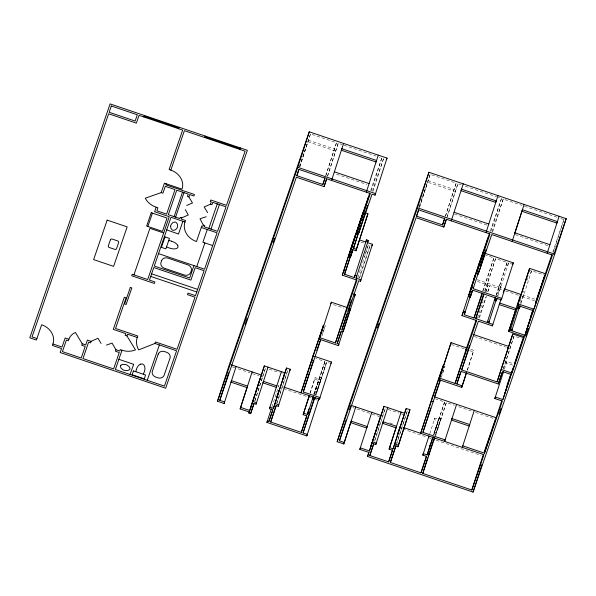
<?xml version="1.0" encoding="UTF-8"?>
<svg xmlns="http://www.w3.org/2000/svg" width="596" height="596" viewBox="0 0 596 596"><rect width="100%" height="100%" fill="white"/><g stroke="black" fill="none" stroke-linecap="round" stroke-linejoin="round"><path stroke-width="0.45" stroke-dasharray="2.98 2.23" d="M299.661 167.051L310.494 133.906L336.487 142.69L325.848 175.611M299.863 166.828L310.494 133.906M325.647 175.835L336.487 142.69M254.812 400.654L262.091 378.125M327.435 176.192L338.223 143.278L342.253 144.642M254.939 400.907L265.57 367.978L267.544 368.648M327.591 176.2L338.223 143.278M271.91 407.061L278.906 385.403L278.392 386.901M276.842 402.963L287.786 370.094L277.155 403.023M321.892 336.129L325.252 325.736L322.54 333.618M371.181 190.936L381.812 158.007L379.399 157.195M372.925 191.525L383.556 158.596L385.038 159.102M310.136 393.025L315.128 377.663L318.949 378.952L324.932 361.519L315.791 358.427M310.091 393.256L315.128 377.663M313.958 394.314L319.426 377.544L321.17 378.14L315.753 394.902M314.248 394.485L324.343 363.225L326.087 363.813L315.992 395.073M314.301 394.44L324.932 361.519M316.036 395.029L326.675 362.107L329.23 362.971M357.816 277.527L368.455 244.598L364.26 256.824M359.559 278.116L370.19 245.187L358.837 278.28M419.338 207.505L430.17 174.352L456.156 183.136L445.525 216.065M419.539 207.281L430.17 174.352M445.324 216.288L456.156 183.136M374.839 439.93L381.276 420.001M374.616 441.36L385.247 408.431L381.559 419.174M447.112 216.646L457.899 183.724L447.268 216.653M396.519 443.417L407.463 410.547L396.832 443.469M441.286 377.447L444.929 366.182L444.027 368.812M490.858 231.39L501.489 198.461L498.263 197.373M492.601 231.978L503.233 199.049L521.917 205.367M429.768 433.709L434.804 418.116L438.626 419.405L433.583 434.998M433.687 434.767L439.103 417.997L440.846 418.586L435.43 435.356M433.925 434.938L444.609 401.965L435.467 398.88M435.713 435.482L446.352 402.553L454.472 405.302M482.7 290.908L493.868 257.964L485.762 255.222M483.229 290.893L493.868 257.964M484.675 290.863L495.611 258.552L507.099 262.434L496.468 295.363M484.973 291.481L495.611 258.552M477.493 317.981L483.088 300.652M485.889 291.988L488.124 285.052L477.001 281.29M479.512 317.698L486.232 296.905M487.908 291.705L489.867 285.64L502.964 290.066M467.353 370.019L473.745 350.321L469.857 349.01M467.309 370.25L473.745 350.321M496.066 295.251L499.15 285.715L500.61 286.214L497.384 296.123M496.498 295.124L507.099 262.434M497.928 295.854L508.559 262.933L511.927 264.065M520.085 301.427L521.761 296.227M522.886 292.763L523.444 291.027M526.804 280.627L528.481 275.426M529.598 271.962L530.157 270.234L529.352 272.595L530.805 273.087L531.617 270.726L543.969 274.898M520.554 303.528L523.631 293.992L523.206 295.236L534.672 299.11M521.016 303.409L531.617 270.726M503.329 368.388L514.02 336.062L521.306 338.521M503.389 368.984L514.02 336.062M504.32 369.311L506.838 361.511L513.521 363.769M553.312 252.495L554.146 249.895M554.429 249.031L563.943 219.566L560.136 218.285M299.378 166.291L307.827 141.692L335.555 151.064M262.382 377.283L265.57 367.978M370.682 190.437L381.812 158.007M372.425 191.025L383.556 158.596M313.69 394.269L318.435 380.449L314.613 379.16M315.448 394.813L326.675 362.107M419.361 205.866L427.503 182.145L455.225 191.517M490.359 230.89L501.489 198.461M442.523 373.193L443.722 369.691M492.102 231.479L503.233 199.049M434.804 418.116L434.29 419.614L438.112 420.903L433.367 434.722M438.626 419.405L444.609 401.965M435.125 435.266L446.352 402.553M485.733 292.033L488.124 285.052M478.812 317.862L486.284 296.093M487.774 291.735L489.867 285.64M499.15 285.715L498.718 286.959L487.193 283.063M508.559 262.933L507.747 265.295L506.295 264.795M500.61 286.214L500.178 287.451L503.516 288.583M506.838 361.511L506.324 363.009L513 365.266M552.857 251.87L563.943 219.566M343.929 145.208L376.046 156.063M458.711 184L461.125 184.82M465.342 186.243L496.595 196.807M524.487 206.231L556.865 217.175M308.341 140.194L334.326 148.978M428.017 180.648L454.003 189.431M336.487 174.211L366.868 184.477M454.428 214.076L487.416 225.228M515.309 234.653L548.558 245.895M477.351 279.74L485.449 282.474M360.848 242.036L364.38 243.228M505.557 290.945L518.431 295.296M521.902 296.465L535.923 301.211M474.342 336.487L505.445 346.999M333.455 304.578L343.817 308.08M451.418 344.451L464.5 348.869M469.737 350.642L473.224 351.819M458.622 406.703L471.242 410.972M475.504 412.41L492.84 418.273M444.02 403.678L445.763 404.267M269.213 369.215L279.226 372.597M282.646 373.752L284.389 374.34M388.056 409.385L398.903 413.05M401.443 413.907L404.066 414.794M232.284 366.853L234.764 367.687M238.117 368.827L249.933 372.82M252.443 373.67L259.066 375.905M352.787 407.582L354.441 408.141M356.952 408.99L370.451 413.557M372.12 414.116L380.397 416.917M389.829 422.892L392.399 423.763M283.599 388.659L311.358 398.046M315.694 399.506L317.43 400.095M399.245 427.749L401.883 428.643M402.762 428.941L427.384 437.263M428.263 437.561L431.78 438.745M436.175 440.235L481.017 455.389M319.754 377.432L314.837 391.758L316.58 392.347L321.497 378.02L319.754 377.432M439.431 417.885L434.514 432.212L436.257 432.8L441.174 418.474L439.431 417.885"/><path stroke-width="0.89" d="M135.858 371.733L136.342 369.319M228.715 372.627L219.76 400.348L224.625 401.995L224.111 403.492L217.503 401.264L228.976 365.735L309.272 131.813L387.027 158.096L375.04 195.123L372.083 194.125L358.546 233.565L356.803 232.976L368.276 197.447M217.503 401.264L297.791 167.342L309.272 131.813M296.86 175.716L299.021 169.428L325.006 178.211L322.853 184.499L296.86 175.716L298.82 169.651M224.111 403.492L236.105 366.473M314.546 397.45L303.066 432.972L307.335 434.417L306.821 435.914L266.919 422.422L267.433 420.925L268.938 421.439L272.916 409.869L269.422 408.685L269.936 407.187L273.43 408.364L284.903 372.843L264.348 365.892L252.868 401.421L256.585 402.673L256.071 404.17L254.097 403.507L250.618 413.654L248.875 413.065L249.24 411.992L240.143 408.916L247.541 386.096L231.509 380.68L230.995 382.178L247.027 387.601M240.143 408.916L252.13 371.889M248.875 413.065L249.433 411.329M250.275 408.729L254.753 394.865M255.595 392.265L260.072 378.408M240.657 407.411L249.761 410.488L264.348 365.892M322.853 184.499L325.088 177.571M250.618 413.654L253.978 403.254M219.76 400.348L296.346 177.221L324.075 186.593L326.593 178.793M256.071 404.17L268.058 367.151M343.579 143.412L331.585 180.439M269.422 408.685L281.409 371.666M266.919 422.422L271.351 408.796M268.938 421.439L272.581 410.175M276.499 398.046L279.017 390.246M273.43 408.364L286.564 368.008L290.267 369.259L278.272 406.278L276.313 405.615L270.681 422.028L301.33 432.383L306.955 415.978L303.14 414.682L309.294 395.625M270.681 422.028L276 405.563M312.982 355.805L300.995 392.831L323.509 325.148L312.468 357.302M378.296 155.146L366.309 192.173M319.396 339.228L331.383 302.202L346.879 307.439L335.406 342.968L319.91 337.731L319.396 339.228L338.386 345.65L338.9 344.153L337.15 343.557L341.068 331.428M283.905 387.095L313.459 397.04L312.87 398.754L314.613 399.342L315.202 397.629L319.463 399.074L319.978 397.577L303.252 391.922L309.406 372.858M310.248 370.258L312.766 362.457M303.252 391.922L320.775 339.601M335.406 342.968L356.974 280.127L342.32 275.173L353.793 239.644L369.781 193.067M342.32 275.173L355.343 235.144M364.975 212.727L367.941 213.726L356.46 249.255L355.946 250.752L352.988 249.754L350.627 256.645L348.884 256.056L360.356 220.527M351.245 249.158L362.718 213.636M348.884 256.056L363.59 211.111M337.15 343.557L341.463 330.981L343.221 331.57L343.736 330.072L341.977 329.484L358.717 280.716L360.468 281.312L360.99 279.807L356.043 278.138L356.803 275.933L355.06 275.345L354.3 277.55L344.577 274.264L352.69 249.135M344.577 274.264L352.214 250.797M350.627 256.645L352.825 249.821M356.46 249.255L353.502 248.249L361.623 223.127M353.502 248.249L360.736 225.914M362.629 220.058L363.441 217.555M358.546 233.565L365.43 212.25L363.962 216.519M365.698 211.416L367.59 205.56M355.946 250.752L367.941 213.726M303.14 414.682L309.25 395.856M301.33 432.383L306.642 415.919M307.767 412.454L308.884 408.99M303.655 413.184L307.469 414.481L313.191 396.876M303.066 432.972L314.926 397.465M314.613 399.342L315.165 397.636M354.3 277.55L366.533 239.823L368.276 240.411L356.043 278.138M306.821 435.914L318.808 398.888L318.294 400.385M319.463 399.074L331.458 362.048L314.725 356.393M341.977 329.484L347.021 313.883M347.855 311.283L351.498 300.019M338.386 345.65L350.373 308.624L349.859 310.121M343.221 331.57L355.209 294.551L353.458 293.955M360.468 281.312L372.463 244.285L367.516 242.617L368.276 240.411M355.782 406.919L343.788 443.945L337.18 441.71L348.653 406.189L428.949 172.266L566.2 218.657L554.727 254.187L473.06 492.102L367.546 456.439L368.946 452.103M344.302 442.448L339.437 440.802L346.157 420.009M349.509 409.608L350.91 405.28M337.18 441.71L417.468 207.795L428.949 172.266M416.537 216.169L418.697 209.881L444.683 218.665L442.53 224.953L416.537 216.169L418.779 209.241M343.788 443.945L351.186 421.134L367.218 426.55L366.704 428.047L350.671 422.631M367.546 456.439L368.917 452.438L359.82 449.362L371.807 412.343M370.623 446.911L376.225 429.582M376.784 427.846L378.743 421.782M359.82 449.362L360.334 447.864L369.438 450.941L384.025 406.345L404.58 413.296L393.107 448.818L389.613 447.641L401.086 412.112M442.53 224.953L444.765 218.024M369.438 450.941L384.025 406.345M395.982 427.824L382.632 423.309L383.146 421.812L396.496 426.326L389.099 449.138L392.593 450.315L388.614 461.885L369.803 455.53L373.722 443.402M339.437 440.802L416.023 217.667L443.752 227.039L446.27 219.246M369.803 455.53L373.774 443.96L375.748 444.623L387.735 407.604M463.256 183.866L451.261 220.885M388.614 461.885L392.533 449.757M397.294 435.028L400.095 426.363M393.107 448.818L406.241 408.454L409.944 409.705L397.949 446.732L395.99 446.069L390.358 462.474L421 472.837L426.632 456.424L422.817 455.135L428.971 436.071M390.358 462.474L395.96 445.145M397.949 446.732L409.944 409.705M432.659 396.258L420.672 433.285L443.186 365.594L432.145 397.755M497.973 195.6L485.986 232.626M466.467 372.85L461.751 387.348L439.073 379.682L451.06 342.655L466.556 347.893L455.083 383.422L439.587 378.177L451.06 342.655M456.611 404.349L444.623 441.375L445.137 439.878L422.929 432.368L430.766 408.111M422.929 432.368L440.451 380.047M455.083 383.422L476.651 320.581L461.997 315.627L475.019 275.59M471.89 291.243L464.254 314.71L473.976 318.003L482.395 293.485L472.665 290.2L470.304 297.091L468.56 296.503L480.033 260.981M470.922 289.611L483.267 251.564M533.889 309.22L545.362 273.698L529.591 268.364L518.118 303.893L533.889 309.22L552.47 255.095L491.76 234.578L478.223 274.018L476.48 273.43L487.953 237.901M470.304 297.091L472.501 290.274M495.656 297.724L494.814 300.324L496.274 300.816L497.086 298.454L501.288 299.877L501.802 298.38L473.179 288.702L479.057 270.51M483.818 255.773L480.689 265.525L485.107 252.704L478.223 274.018M484.198 254.663L485.01 252.153M485.375 251.862L486.187 249.359M421 472.837L426.319 456.372M429.396 446.844L429.962 445.108M422.817 455.135L423.331 453.638L427.146 454.927L433.024 436.734M427.146 454.927L432.867 437.322M434.879 438.082L434.29 439.788L432.547 439.2L433.098 437.494L403.581 427.541M434.223 437.896L483.967 454.673L471.831 490.016L422.743 473.425L427.779 457.825M428.345 456.096L433.381 440.496M422.743 473.425L434.603 437.911M434.29 439.788L434.842 438.082M473.976 318.003L482.097 292.874M474.282 410.324L462.295 447.35L462.809 445.853L484.481 453.176L502.361 401.071L494.851 398.53L495.365 397.033L502.875 399.573L523.437 337.574L512.791 333.976L497.064 381.902L461.654 369.93L478.394 321.17L492.363 325.885L492.877 324.388L488.705 322.98L489.13 321.736L487.677 321.244L487.245 322.488L475.72 318.592L483.84 293.463M462.265 385.85L456.827 384.01L460.745 371.874M461.654 369.93L469.492 345.673M461.751 387.348L466.512 372.619M514.706 233.505L522.409 209.77L557.409 221.6L556.895 223.098L521.887 211.267M524.13 204.435L512.135 241.462M487.245 322.488L495.365 297.359M488.705 322.98L496.543 298.715M496.274 300.816L497.116 298.216M492.363 325.885L501.109 298.894M503.27 292.204L504.082 289.701M501.288 299.877L513.283 262.851L484.652 253.181M501.318 369.498L511.964 373.096L524.45 336.733L508.671 331.398L516.076 308.586L499.761 303.073L499.247 304.571L515.555 310.084M508.671 331.398L520.666 294.379M519.846 305.636L511.733 330.765L524.964 335.235L533.375 310.725L520.144 306.247L519.332 308.609L517.872 308.117L518.684 305.755L517.604 305.39L529.591 268.364M509.185 329.901L510.273 330.266L518.252 305.629M517.872 308.117L518.714 305.517M519.332 308.609L520.174 306.009M497.064 381.902L512.791 333.976M456.827 384.01L461.14 371.427L498.293 383.988L501.929 372.724M494.851 398.53L503.531 371.673M559.13 216.266L547.143 253.293M471.831 490.016L483.311 454.487M484.481 453.176L501.914 400.281M504.879 393.271L511.04 374.214M511.599 372.478L513 368.149M473.06 492.102L482.015 464.373M502.875 399.573L511.83 371.844M525.568 333.268L533.122 309.875M524.964 335.235L533.077 310.106M535.595 302.306L536.437 299.706M532.861 312.222L533.42 310.486M535.379 304.422L544.334 276.693M52.955 343.966L52.441 345.471L61.537 348.541L60.166 352.541L165.681 388.205L247.347 150.289L110.089 103.898L29.8 337.813L36.408 340.048L41.66 324.76A16.919 14.58 17.9 0 1 52.955 343.966L62.051 347.043L65.165 337.977L68.883 339.228A14.095 12.144 17.9 0 1 75.439 332.493L82.233 343.743L85.727 344.92L87.381 340.085L91.084 341.337L97.982 338.275L101.082 343.43M143.882 116.995L144.396 115.49M68.883 339.228L68.369 340.726L66.394 340.063L62.424 351.633L81.235 357.995L85.206 346.418L81.719 345.24L82.233 343.743M91.084 341.337L90.57 342.834L88.61 342.171L82.978 358.583L113.62 368.939L119.252 352.534L115.438 351.238L115.952 349.74L112.048 343.102L106.49 345.099M178.606 128.729L179.12 127.231M147.853 226.45L152.427 213.13M156.159 207.222L157.903 207.81L156.875 210.82L166.597 214.106L175.015 189.595L165.286 186.302L162.917 193.201L161.181 192.612L145.245 198.207A17.932 15.451 17.9 0 0 156.159 207.222L154.617 211.729L169.271 216.683L147.704 279.524L132.208 274.287L131.694 275.784L154.371 283.45L154.886 281.953L149.447 280.113L153.761 267.537L190.914 280.09L195.168 267.686L204.07 270.696L195.495 295.676L187.986 293.143L187.472 294.64L194.981 297.173L177.101 349.278L155.429 341.955L154.915 343.452L138.674 349.889A18.655 16.077 17.9 0 1 137.244 337.478L137.758 335.98L115.549 328.478L126.069 297.814L124.333 297.225L113.292 329.387L125.756 333.596L125.167 335.302L126.911 335.891L135.493 349.882A17.575 15.138 17.9 0 1 121.994 350.217L120.25 349.629L119.766 351.037L115.952 349.74M161.181 192.612L164.407 183.196L182.033 189.148A16.762 14.446 17.9 0 0 170.843 170.121L169.1 169.532L182.637 130.092L139.047 115.356L136.372 123.149L108.643 113.776L32.057 336.904L36.922 338.55M133.944 274.875L149.924 228.328L163.677 232.976M166.15 183.784L165.8 184.805L194.423 194.482L193.909 195.98L189.707 194.557L188.895 196.918L192.478 203.005L186.734 205.419M170.843 170.121L184.38 130.68L245.09 151.198L226.51 205.329L210.738 199.995L210.224 201.493L211.304 201.858L210.492 204.219L204.152 206.946L207.617 212.601M121.994 350.217L115.363 369.527L164.451 386.119L176.587 350.776L154.915 343.452M126.911 335.891L127.499 334.185L137.244 337.478M174.106 216.646L182.525 192.106M175.589 217.145L184.008 192.627M204.756 137.564L205.27 136.067M185.296 209.606L188.291 214.977L181.75 217.838L181.326 219.082L185.498 220.49L184.984 221.995A17.217 14.833 17.9 0 0 196.479 241.536L201.806 226.003L202.893 226.376L203.318 225.132L200.025 218.754L206.201 216.735M182.883 221.28L178.502 234.042L166.686 229.885M147.234 380.3L159.37 344.957M193.938 265.6L189.684 278.004L154.275 266.04L171.015 217.272L184.984 221.995M207.266 229.527L202.901 242.252L212.697 245.567M208.853 228.387L217.264 203.877M196.784 266.561L204.897 242.93M210.969 229.102L219.38 204.592M239.763 149.395L240.277 147.897M245.105 324.418L247.213 318.264M273.147 242.714L274.652 238.325M324.075 186.593L326.75 178.8L370.339 193.536L356.803 232.976M260.348 377.536L260.72 376.463M249.761 410.488L252.868 401.421M282.4 380.129L284.106 375.167M284.903 372.843L286.564 368.008M289.753 370.757L290.267 369.259M278.272 406.278L278.786 404.781L275.084 403.529M330.869 303.699L331.383 302.202M350.753 249.351L355.767 234.742M359.001 225.325L363.687 211.662M316.834 350.262L320.141 340.629M386.513 159.601L387.027 158.096M375.04 195.123L375.555 193.625L297.791 167.342M366.533 239.823L365.773 242.028L359.291 239.83M307.469 414.481L307.953 413.073L309.697 413.661M312.87 398.754L313.459 397.04M346.879 307.439L356.468 279.517M330.944 363.545L331.458 362.048M354.695 296.048L355.209 294.551M371.949 245.783L372.463 244.285M377.447 327.971L378.952 323.576M443.752 227.039L446.426 219.254L490.016 233.99L476.48 273.43M379.019 420.918L380.397 416.917M375.748 444.623L376.262 443.126L372.545 441.867M389.099 449.138L389.613 447.641M404.58 413.296L406.241 408.454M439.073 379.682L439.587 378.177M473.47 280.098L489.458 233.52M470.43 289.805L475.444 275.188M478.677 265.771L483.363 252.108M461.997 315.627L463.539 311.119L465.282 311.708L464.254 314.71M468.56 296.503L471.794 287.093L473.529 287.682L473.179 288.702M434.7 395.967L440.116 380.203M432.547 439.2L433.136 437.494M475.72 318.592L484.131 294.081L495.626 297.963L494.814 300.324M466.556 347.893L476.144 319.963M512.761 264.348L513.283 262.851M517.604 305.39L518.118 303.893M510.273 330.266L510.697 329.029L512.158 329.521L511.733 330.765M498.293 383.988L502.547 371.584L511.45 374.593M484.198 451.902L495.44 419.152M506.98 385.523L510.854 374.228M514.646 363.188L522.923 339.072M523.437 337.574L524.033 335.839M530.276 317.661L532.951 309.868M536.728 298.857L544.848 275.196M545.362 273.698L551.956 254.492M499.001 414.436L501.109 408.29M525.821 336.3L528.533 328.403M553.848 254.656L566.2 218.657M130.01 374.482L133.683 364.32L118.85 359.314M143.345 374.266L144.403 371.584A12.97 11.175 17.9 0 0 144.649 370.541C145.7 367.851 144.277 362.532 140.552 364.156M168.735 240.501L171.514 241.142M334.401 171.834L369.118 183.568M454.077 212.28L488.795 224.022M514.944 232.857L549.952 244.688M417.468 207.795L554.727 254.187M144.143 116.242L178.86 127.976M205.017 136.819L240.017 148.65M504.35 288.866L521.746 294.744M352.117 246.64L353.853 247.228M188.895 196.918L187.435 196.427L188.247 194.065L176.751 190.184L168.34 214.694L179.865 218.59L180.29 217.346L181.75 217.838M210.492 204.219L211.952 204.719L212.765 202.357L225.996 206.827L217.585 231.337L204.353 226.867L204.778 225.623L203.318 225.132M343.862 270.666L345.606 271.255M201.292 227.508L217.071 232.835L204.584 269.198L158.536 253.635M473.135 334.408L508.537 346.373M507.174 347.587L508.902 348.168M465.379 349.167L467.122 349.755M151.607 273.825L197.656 289.388M150.721 276.402L196.769 291.965M434.402 396.847L495.954 417.647M312.036 360.669L313.772 361.258M431.713 401.123L433.448 401.711M231.233 364.827L261.234 374.966M351.722 405.548L380.911 415.419M427.63 453.526L429.373 454.115M394.761 443.983L398.463 445.234M166.522 246.945L169.651 248.115A12.97 11.175 17.9 0 0 170.851 248.428C173.168 249.389 179.769 249.307 177.72 245.343M171.484 241.283A10.057 8.664 17.9 0 1 177.831 245.284M136.499 369.356A10.057 8.664 17.9 0 1 140.477 364.059M170.657 226.249L170.881 228.275L172.199 229.967A2.384 2.056 17.9 0 0 173.384 230.361L175.47 229.825L177.094 228A7.167 6.176 17.9 0 0 177.601 226.525L177.429 224.096L176.111 222.405A2.384 2.056 17.9 0 0 174.933 222.003L172.847 222.546L171.223 224.372A7.167 6.176 17.9 0 0 170.717 225.847L170.657 226.249M111.318 105.984L109.157 112.271L135.143 121.055L137.304 114.767L111.318 105.984M107.168 220.125L93.617 259.603L113.612 266.36L127.164 226.89L107.168 220.125M110.402 239.808L108.33 245.835A1.475 1.274 17.9 0 0 109.321 247.511L114.76 249.351A1.475 1.274 17.9 0 0 116.57 248.621L118.641 242.594A1.475 1.274 17.9 0 0 117.65 240.918L112.212 239.078A1.475 1.274 17.9 0 0 110.402 239.808M151.228 212.72L146.653 226.04L162.47 231.39L167.036 218.069L151.228 212.72M130.308 287.451L124.639 303.99L126.136 304.496L131.813 287.957L130.308 287.451M165.025 236.932L161.441 247.37L165.867 248.86L169.443 238.43L165.025 236.932M161.598 260.653L160.994 262.419A5.148 4.433 17.9 0 0 164.429 268.26L184.35 274.994A5.148 4.433 17.9 0 0 190.668 272.447L191.271 270.681A5.148 4.433 17.9 0 0 187.837 264.84L167.916 258.105A5.148 4.433 17.9 0 0 161.598 260.653M133.452 370.921L132.148 374.72L144.269 378.825L145.58 375.018L133.452 370.921M158.231 354.113L152.345 371.256A5.148 4.433 17.9 0 0 155.779 377.097L157.836 377.79A5.148 4.433 17.9 0 0 164.146 375.242L170.031 358.107A5.148 4.433 17.9 0 0 166.597 352.266L164.548 351.573A5.148 4.433 17.9 0 0 158.231 354.113M341.858 148.739L341.344 150.237L376.061 161.978L376.575 160.48L341.858 148.739M263.469 381.358L262.955 382.856L276.306 387.37L276.82 385.873L263.469 381.358M461.535 189.193L461.021 190.69L495.738 202.424L496.252 200.927L461.535 189.193M452.021 418.563L451.507 420.061L469.179 426.036L469.693 424.538L452.021 418.563M120.906 365.206L120.72 365.437A2.384 2.056 17.9 0 0 120.37 366.451L121.167 368.35L123.372 369.96A7.167 6.176 17.9 0 0 125.086 370.541L127.82 370.6L129.623 369.58A2.384 2.056 17.9 0 0 129.965 368.559L129.168 366.659L126.963 365.05A7.167 6.176 17.9 0 0 125.249 364.476L122.515 364.409L120.906 365.206"/></g></svg>
